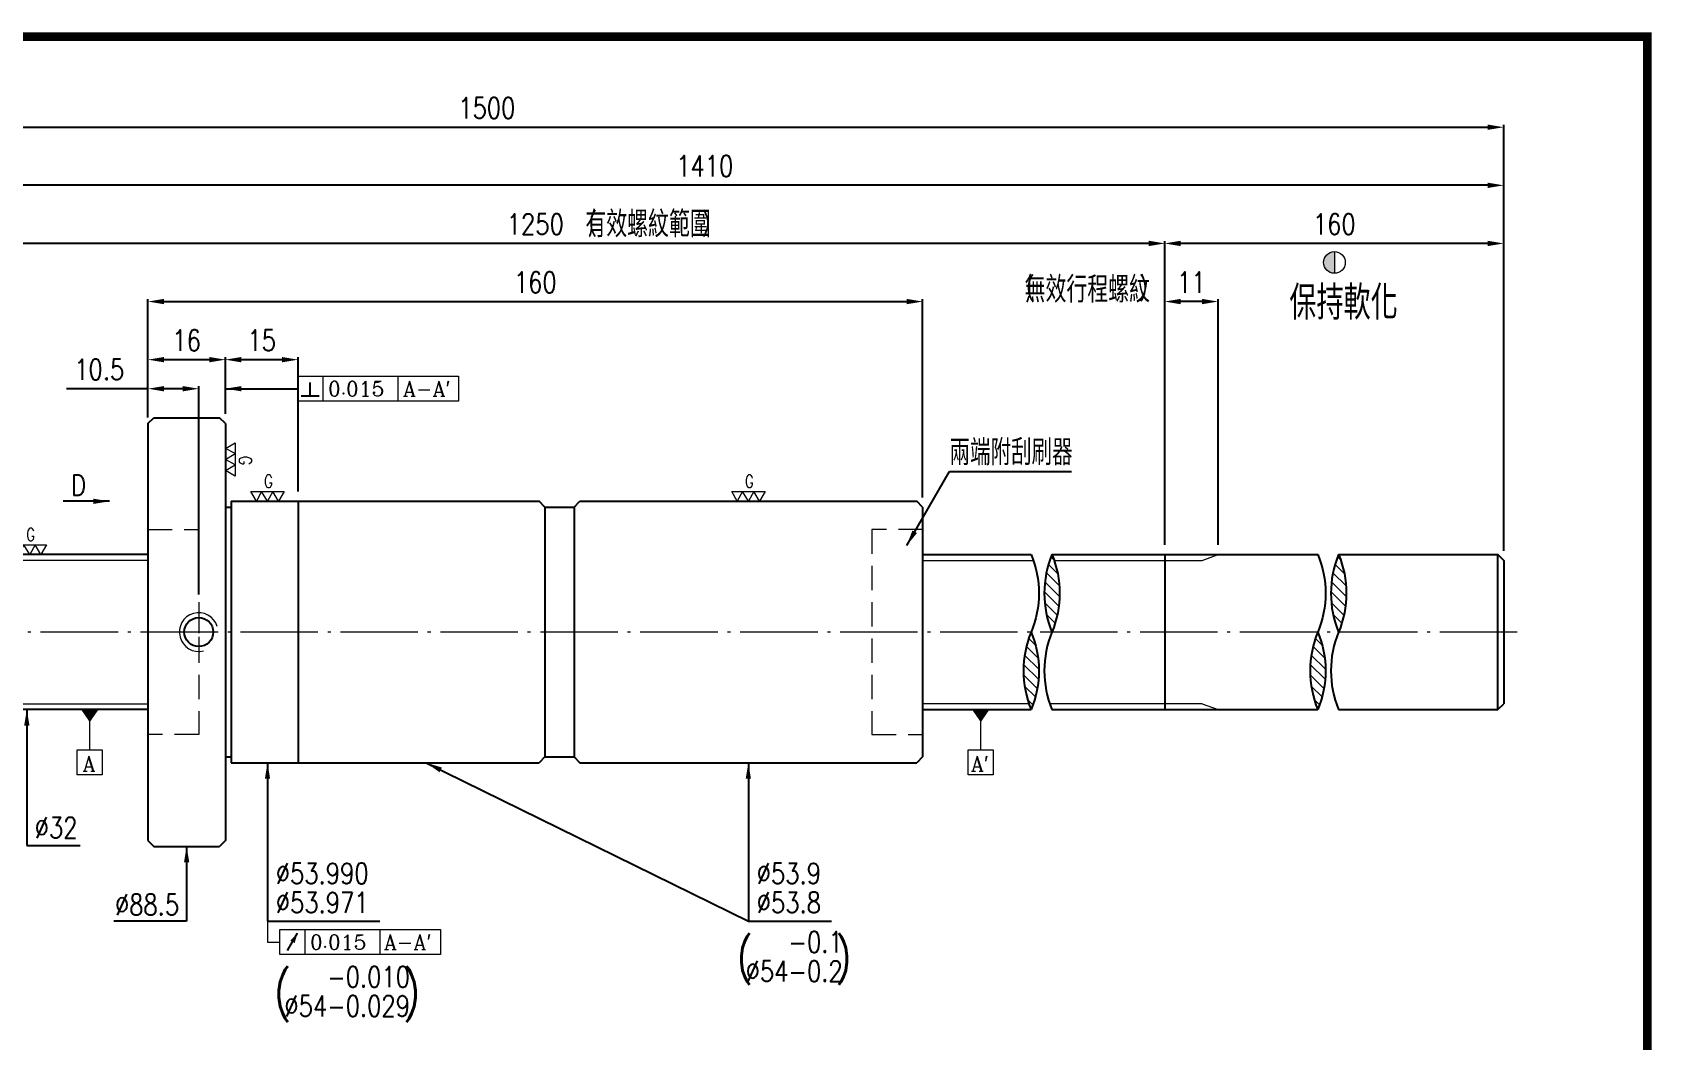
# Model space of a CAD drawing. Header units: millimetres. Extents: x -816 to -277, y -1648 to -1267.
# Drawn here: x -611.8 to -277.4, y -1475 to -1266.8 of the extents above; entities that cross this region are included whole.
import ezdxf
from ezdxf.enums import TextEntityAlignment as Align

# ---------------------------------------------------------------- set-up
doc = ezdxf.new("R2010")
doc.units = ezdxf.units.MM
doc.linetypes.add('CenLine', pattern=[25.8, 20, -2.5, 0.8, -2.5])
doc.linetypes.add('HidLine', pattern=[7.5, 5, -2.5])
doc.layers.get('0').update_dxf_attribs({"linetype": 'CONTINUOUS'})
doc.layers.get('DEFPOINTS').update_dxf_attribs({"linetype": 'CONTINUOUS'})
doc.layers.add('04', color=4, linetype='CONTINUOUS')
for name, color, linetype, lineweight in [('cen', 1, 'CenLine', 13), ('DIM', 6, 'CONTINUOUS', 9), ('hat', 4, 'CONTINUOUS', 9), ('hid', 5, 'HidLine', 15), ('str', 7, 'CONTINUOUS', 25), ('txt', 3, 'CONTINUOUS', 9)]:
    doc.layers.add(name, color=color, linetype=linetype, lineweight=lineweight)
doc.styles.add('ROMANC', font='romanc')
doc.styles.add('SIMPLEX', font='simplex.shx', dxfattribs={"width": 0.8, "height": 4.3, "bigfont": 'chineset.shx'})
doc.dimstyles.new('STANDARD$0', dxfattribs={"dimscale": 0, "dimtxt": 6, "dimasz": 5, "dimexe": 0.5, "dimexo": 2, "dimgap": 1.7, "dimtad": 1, "dimdec": 3, "dimdsep": 46, "dimtxsty": 'SIMPLEX', "dimcen": 0.09, "dimclrd": 6, "dimclre": 6, "dimclrt": 3, "dimadec": 1, "dimazin": 2, "dimtp": -0.1, "dimtm": 0.2, "dimtfac": 1, "dimtdec": 3, "dimtmove": 0, "dimatfit": 3, "dimfxl": 0, "dimtvp": 0.790698, "dimarcsym": 0})
doc.dimstyles.new('STANDARD$7', dxfattribs={"dimscale": 0, "dimtxt": 5.5, "dimasz": 5, "dimexe": 0.5, "dimexo": 2, "dimgap": 2.2, "dimtad": 1, "dimdec": 3, "dimrnd": 0.0005, "dimdsep": 46, "dimtxsty": 'SIMPLEX', "dimcen": 0.09, "dimclrd": 6, "dimclre": 6, "dimclrt": 3, "dimadec": 1, "dimazin": 2, "dimtp": -0.1, "dimtm": 0.2, "dimtfac": 1, "dimtdec": 3, "dimtmove": 2, "dimatfit": 3, "dimfxl": 0, "dimtvp": 0.790698, "dimarcsym": 0})

# ---------------------------------------------------------------- blocks, each defined once
blk = doc.blocks.new('*D112')
at = {"layer": 'DEFPOINTS', "color": 0}
for p in [(-556.95, -1334.36), (-571.95, -1347.56), (-556.95, -1363.61)]:
    blk.add_point(p, dxfattribs=at)
at = {"layer": 'DIM', "color": 6, "lineweight": -2}
for p, q in [((-571.95, -1345.56), (-571.95, -1333.86)), ((-556.95, -1361.61), (-556.95, -1333.86)), ((-568.65, -1334.36), (-560.25, -1334.36))]:
    blk.add_line(p, q, dxfattribs=at)
at = {"layer": 'DIM', "color": 6}
for points in [[(-568.65, -1333.81), (-568.65, -1334.91), (-571.95, -1334.36)], [(-560.25, -1333.81), (-560.25, -1334.91), (-556.95, -1334.36)]]:
    blk.add_solid(points, dxfattribs=at)
at = {"layer": 'DIM', "color": 3, "insert": (-564.45, -1330.38), "char_height": 4.3, "attachment_point": 5, "style": 'SIMPLEX'}
blk.add_mtext('15', dxfattribs=at)
blk = doc.blocks.new('*D113')
at = {"layer": 'DEFPOINTS', "color": 0}
for p in [(-571.95, -1334.36), (-587.95, -1347.56), (-571.95, -1347.56)]:
    blk.add_point(p, dxfattribs=at)
at = {"layer": 'DIM', "color": 6, "lineweight": -2}
for p, q in [((-587.95, -1345.56), (-587.95, -1333.86)), ((-571.95, -1345.56), (-571.95, -1333.86)), ((-584.65, -1334.36), (-575.25, -1334.36))]:
    blk.add_line(p, q, dxfattribs=at)
at = {"layer": 'DIM', "color": 6}
for points in [[(-584.65, -1333.81), (-584.65, -1334.91), (-587.95, -1334.36)], [(-575.25, -1333.81), (-575.25, -1334.91), (-571.95, -1334.36)]]:
    blk.add_solid(points, dxfattribs=at)
at = {"layer": 'DIM', "color": 3, "insert": (-579.95, -1330.38), "char_height": 4.3, "attachment_point": 5, "style": 'SIMPLEX'}
blk.add_mtext('16', dxfattribs=at)
blk = doc.blocks.new('*D114')
at = {"layer": 'DEFPOINTS', "color": 0}
for p in [(-427.95, -1322.36), (-587.95, -1347.56), (-427.95, -1364.81)]:
    blk.add_point(p, dxfattribs=at)
at = {"layer": 'DIM', "color": 6, "lineweight": -2}
for p, q in [((-587.95, -1345.56), (-587.95, -1321.86)), ((-584.65, -1322.36), (-431.25, -1322.36)), ((-427.95, -1362.81), (-427.95, -1321.86))]:
    blk.add_line(p, q, dxfattribs=at)
at = {"layer": 'DIM', "color": 6}
for points in [[(-584.65, -1321.81), (-584.65, -1322.91), (-587.95, -1322.36)], [(-431.25, -1321.81), (-431.25, -1322.91), (-427.95, -1322.36)]]:
    blk.add_solid(points, dxfattribs=at)
at = {"layer": 'DIM', "color": 3, "insert": (-507.95, -1318.38), "char_height": 4.3, "attachment_point": 5, "style": 'SIMPLEX'}
blk.add_mtext('160', dxfattribs=at)
blk = doc.blocks.new('DeflectionToleranceA-N')
at = {"layer": '04'}
blk.add_line((2.28, -2.57), (5.33, 2.7), dxfattribs=at)
blk.add_lwpolyline([(5.33, 2.7, 0, 1.52, 0), (3.8, 0.07, 1.52, 1.52, 0)], format="xyseb", dxfattribs=at)
at = {"layer": 'hat'}
for p, q in [((7.61, 3.8), (7.61, -3.8)), ((30.43, 3.8), (30.43, -3.8))]:
    blk.add_line(p, q, dxfattribs=at)
blk.add_lwpolyline([(0, 3.8), (48.87, 3.8), (48.87, -3.8), (0, -3.8)], close=True, dxfattribs=at)
at = {"layer": 'hat', "style": 'ROMANC', "flags": 8}
for tag, p in [('0.015', (9.09, -0.01)), ("A-A'", (31.63, 0.02))]:
    blk.add_attdef(tag, text='', height=4.56, dxfattribs=at).set_placement(p, align=Align.MIDDLE_LEFT)
blk = doc.blocks.new('VerticalToleranceA-N')
at = {"layer": '04'}
for p, q in [((3.68, -2.21), (3.68, 1.93)), ((0.92, -2.21), (6.44, -2.21))]:
    blk.add_line(p, q, dxfattribs=at)
at = {"layer": 'hat'}
for p, q in [((7.61, 3.8), (7.61, -3.8)), ((30.43, 3.8), (30.43, -3.8))]:
    blk.add_line(p, q, dxfattribs=at)
blk.add_lwpolyline([(0, 3.8), (48.87, 3.8), (48.87, -3.8), (0, -3.8)], close=True, dxfattribs=at)
at = {"layer": 'hat', "style": 'ROMANC', "flags": 8}
blk.add_attdef('0.012', text='', height=4.56, dxfattribs=at).set_placement((9.12, -0.02), align=Align.MIDDLE_LEFT)
blk.add_attdef("A-A'", (31.96, -2.31), '', height=4.56, dxfattribs=at)
blk = doc.blocks.new('*D115')
at = {"layer": 'DEFPOINTS', "color": 0}
for p in [(-377.95, -1310.36), (-377.95, -1374.61), (-307.95, -1375.81)]:
    blk.add_point(p, dxfattribs=at)
at = {"layer": 'DIM', "color": 6, "lineweight": -2}
for p, q in [((-377.95, -1372.61), (-377.95, -1309.86)), ((-311.25, -1310.36), (-374.65, -1310.36)), ((-307.95, -1373.81), (-307.95, -1309.86))]:
    blk.add_line(p, q, dxfattribs=at)
at = {"layer": 'DIM', "color": 6}
for points in [[(-374.65, -1309.81), (-374.65, -1310.91), (-377.95, -1310.36)], [(-311.25, -1309.81), (-311.25, -1310.91), (-307.95, -1310.36)]]:
    blk.add_solid(points, dxfattribs=at)
at = {"layer": 'DIM', "color": 3, "insert": (-342.95, -1306.38), "char_height": 4.3, "attachment_point": 5, "style": 'SIMPLEX'}
blk.add_mtext('160', dxfattribs=at)
blk = doc.blocks.new('Heat_block')
at = {"layer": 'txt'}
blk.add_hatch(color=256, dxfattribs=at).paths.add_polyline_path([(0, 2, 0.414214), (-2, 0, 0.414214), (0, -2)])
blk.add_line((0, 2), (0, -2), dxfattribs=at)
blk.add_circle((0, 0), 2, dxfattribs=at)
blk = doc.blocks.new('*D118')
at = {"layer": 'DEFPOINTS', "color": 0}
for p in [(-637.95, -1298.36), (-637.95, -1375.81), (-307.95, -1375.81)]:
    blk.add_point(p, dxfattribs=at)
at = {"layer": 'DIM', "color": 6, "lineweight": -2}
for p, q in [((-637.95, -1373.81), (-637.95, -1297.86)), ((-311.25, -1298.36), (-634.65, -1298.36)), ((-307.95, -1373.81), (-307.95, -1297.86))]:
    blk.add_line(p, q, dxfattribs=at)
at = {"layer": 'DIM', "color": 6}
for points in [[(-634.65, -1297.81), (-634.65, -1298.91), (-637.95, -1298.36)], [(-311.25, -1297.81), (-311.25, -1298.91), (-307.95, -1298.36)]]:
    blk.add_solid(points, dxfattribs=at)
at = {"layer": 'DIM', "color": 3, "insert": (-472.95, -1294.38), "char_height": 4.3, "attachment_point": 5, "style": 'SIMPLEX'}
blk.add_mtext('1410', dxfattribs=at)
blk = doc.blocks.new('Locate_A-2')
at = {"layer": 'hat'}
blk.add_line((0, -12.29), (0, 0), dxfattribs=at)
at = {"layer": 'hat', "color": 4, "linetype": 'ByBlock', "lineweight": 9}
blk.add_lwpolyline([(0, -3.87, 0, 5.33, 0), (0, 0, 5.33, 5.33, 0)], format="xyseb", dxfattribs=at)
at = {"layer": 'hat'}
blk.add_lwpolyline([(-3.82, -12.29), (3.79, -12.29), (3.79, -19.9), (-3.82, -19.9)], close=True, dxfattribs=at)
at = {"layer": 'hat', "style": 'ROMANC', "flags": 8}
blk.add_attdef('A', text='', height=4.56, dxfattribs=at).set_placement((-2.21, -16.5), align=Align.MIDDLE_LEFT)
blk = doc.blocks.new('Locate_A1-2')
at = {"layer": 'hat'}
blk.add_line((0, -12.29), (0, 0), dxfattribs=at)
at = {"layer": 'hat', "color": 4, "linetype": 'ByBlock', "lineweight": 9}
blk.add_lwpolyline([(0, -3.87, 0, 5.33, 0), (0, 0, 5.33, 5.33, 0)], format="xyseb", dxfattribs=at)
at = {"layer": 'hat'}
blk.add_lwpolyline([(-3.82, -12.29), (3.79, -12.29), (3.79, -19.9), (-3.82, -19.9)], close=True, dxfattribs=at)
at = {"layer": 'hat', "style": 'ROMANC', "flags": 8}
blk.add_attdef("A'", text='', height=4.56, dxfattribs=at).set_placement((-3.01, -16.5), align=Align.MIDDLE_LEFT)
blk = doc.blocks.new('*D124')
at = {"layer": 'DEFPOINTS', "color": 0}
for p in [(-307.95, -1286.36), (-307.95, -1375.81), (-727.95, -1378.41)]:
    blk.add_point(p, dxfattribs=at)
at = {"layer": 'DIM', "color": 6, "lineweight": -2}
for p, q in [((-727.95, -1376.41), (-727.95, -1285.86)), ((-724.65, -1286.36), (-311.25, -1286.36)), ((-307.95, -1373.81), (-307.95, -1285.86))]:
    blk.add_line(p, q, dxfattribs=at)
at = {"layer": 'DIM', "color": 6}
for points in [[(-724.65, -1285.81), (-724.65, -1286.91), (-727.95, -1286.36)], [(-311.25, -1285.81), (-311.25, -1286.91), (-307.95, -1286.36)]]:
    blk.add_solid(points, dxfattribs=at)
at = {"layer": 'DIM', "color": 3, "insert": (-517.95, -1282.38), "char_height": 4.3, "attachment_point": 5, "style": 'SIMPLEX'}
blk.add_mtext('1500', dxfattribs=at)
blk = doc.blocks.new('G-sign-green-1')
at = {"layer": 'txt'}
for p, q in [((-5.93, 3.46), (5.93, 3.46)), ((-3.95, 0), (-5.93, 3.46)), ((-2.11, 3.46), (-3.95, 0)), ((0, 0), (-2.11, 3.46)), ((1.94, 3.46), (0, 0)), ((3.95, 0), (1.94, 3.46)), ((5.93, 3.46), (3.95, 0))]:
    blk.add_line(p, q, dxfattribs=at)
at = {"layer": 'txt', "style": 'SIMPLEX', "width": 0.8}
blk.add_text('G', height=4.5, dxfattribs=at).set_placement((-1.28, 4.86))
blk = doc.blocks.new('*D129')
at = {"layer": 'DEFPOINTS', "color": 0}
for p in [(-587.95, -1340.36), (-587.95, -1348.32), (-577.45, -1384.85)]:
    blk.add_point(p, dxfattribs=at)
at = {"layer": 'str', "color": 6, "lineweight": -2}
for p, q in [((-587.95, -1340.36), (-604.74, -1340.36)), ((-587.95, -1346.32), (-587.95, -1339.86)), ((-580.75, -1340.36), (-584.65, -1340.36)), ((-577.45, -1382.85), (-577.45, -1339.86))]:
    blk.add_line(p, q, dxfattribs=at)
at = {"layer": 'str', "color": 6}
for points in [[(-584.65, -1339.81), (-584.65, -1340.91), (-587.95, -1340.36)], [(-580.75, -1339.81), (-580.75, -1340.91), (-577.45, -1340.36)]]:
    blk.add_solid(points, dxfattribs=at)
at = {"layer": 'str', "color": 3, "insert": (-598, -1336.38), "char_height": 4.3, "attachment_point": 5, "style": 'SIMPLEX'}
blk.add_mtext('10.5', dxfattribs=at)
blk = doc.blocks.new('*D130')
at = {"layer": 'DEFPOINTS', "color": 0}
for p in [(-637.95, -1310.36), (-377.95, -1372.61), (-637.95, -1375.81)]:
    blk.add_point(p, dxfattribs=at)
at = {"layer": 'str', "color": 6, "linetype": 'ByBlock', "lineweight": -2}
for p, q in [((-637.95, -1373.81), (-637.95, -1309.86)), ((-381.25, -1310.36), (-634.65, -1310.36)), ((-377.95, -1370.61), (-377.95, -1309.86))]:
    blk.add_line(p, q, dxfattribs=at)
at = {"layer": 'str', "color": 6}
for points in [[(-634.65, -1309.81), (-634.65, -1310.91), (-637.95, -1310.36)], [(-381.25, -1309.81), (-381.25, -1310.91), (-377.95, -1310.36)]]:
    blk.add_solid(points, dxfattribs=at)
at = {"layer": 'str', "color": 3, "insert": (-507.95, -1306.38), "char_height": 4.3, "attachment_point": 5, "style": 'SIMPLEX'}
blk.add_mtext('1250', dxfattribs=at)
blk = doc.blocks.new('*D132')
at = {"layer": 'DEFPOINTS', "color": 0}
for p in [(-377.95, -1322.36), (-377.95, -1372.61), (-366.95, -1374.61)]:
    blk.add_point(p, dxfattribs=at)
at = {"layer": 'str', "color": 6, "linetype": 'ByBlock', "lineweight": -2}
for p, q in [((-377.95, -1370.61), (-377.95, -1321.86)), ((-370.25, -1322.36), (-374.65, -1322.36)), ((-366.95, -1372.61), (-366.95, -1321.86))]:
    blk.add_line(p, q, dxfattribs=at)
at = {"layer": 'str', "color": 6}
for points in [[(-374.65, -1321.81), (-374.65, -1322.91), (-377.95, -1322.36)], [(-370.25, -1321.81), (-370.25, -1322.91), (-366.95, -1322.36)]]:
    blk.add_solid(points, dxfattribs=at)
at = {"layer": 'str', "color": 3, "insert": (-372.45, -1318.38), "char_height": 4.3, "attachment_point": 5, "style": 'SIMPLEX'}
blk.add_mtext('11', dxfattribs=at)

msp = doc.modelspace()

# ---------------------------------------------------------------- hatches: boundary and pattern name
at = {"layer": 'hat'}
h = msp.add_hatch(dxfattribs=at)
h.set_pattern_fill('ANSI31', color=256, scale=0.477778, angle=90, style=0)
h.set_pattern_definition([(135, (880.0562, 14.31), (-1.0726417, -1.0726417), [])])
h.paths.add_polyline_path([(-401.249, -1374.611, 0.19891237), (-401.249, -1390.611, 0.19891237)])
h.paths.add_polyline_path([(-405.549, -1406.611, 0.19891237), (-405.549, -1390.611, 0.19891237)])
h = msp.add_hatch(dxfattribs=at)
h.set_pattern_fill('ANSI31', color=256, scale=0.477778, angle=90, style=0)
h.set_pattern_definition([(135, (939.2527, 14.31), (-1.0726417, -1.0726417), [])])
h.paths.add_polyline_path([(-342.0526, -1374.611, 0.19891237), (-342.0526, -1390.611, 0.19891237)])
h.paths.add_polyline_path([(-346.3526, -1406.611, 0.19891237), (-346.3526, -1390.611, 0.19891237)])

# ---------------------------------------------------------------- linework, layer by layer
at = {"layer": 'cen', "ltscale": 0.3}
msp.add_line((-577.4496, -1384.8485), (-577.4496, -1396.3736), dxfattribs=at)
at = {"layer": 'cen', "ltscale": 0.8}
msp.add_line((-305.1436, -1390.611), (-731.5898, -1390.611), dxfattribs=at)
at = {"layer": 'DIM'}
msp.add_lwpolyline([(-563.2496, -1450.341), (-563.2496, -1454.641), (-560.6696, -1454.641)], dxfattribs=at)
at = {"layer": 'hat'}
for p, q in [((-587.9496, -1375.811), (-637.9496, -1375.811)), ((-427.9496, -1375.811), (-405.0946, -1375.811)), ((-400.7946, -1375.811), (-370.2466, -1375.811)), ((-370.2466, -1375.811), (-366.9496, -1374.611)), ((-637.9496, -1405.411), (-587.9496, -1405.411)), ((-406.0034, -1405.411), (-427.9496, -1405.411)), ((-370.2466, -1405.411), (-401.7034, -1405.411)), ((-370.2466, -1405.411), (-366.9496, -1406.611))]:
    msp.add_line(p, q, dxfattribs=at)
msp.add_arc((-577.4496, -1390.611), 4, 16.960103, 284.294137, dxfattribs=at)
at = {"layer": 'hid'}
for points in [[(-587.9496, -1369.461), (-577.4496, -1369.461), (-577.4496, -1411.761), (-587.9496, -1411.761)], [(-427.9496, -1369.461), (-438.4496, -1369.461), (-438.4496, -1411.761), (-427.9496, -1411.761)]]:
    msp.add_lwpolyline(points, dxfattribs=at)
at = {"layer": 'str'}
for p, q in [((-587.9496, -1347.561), (-586.7496, -1346.361)), ((-587.9496, -1347.561), (-587.9496, -1433.661)), ((-586.7496, -1346.361), (-573.1496, -1346.361)), ((-571.9496, -1347.561), (-573.1496, -1346.361)), ((-571.9496, -1347.561), (-571.9496, -1433.661)), ((-570.7496, -1363.611), (-570.7496, -1417.611)), ((-570.7496, -1363.611), (-507.1496, -1363.611)), ((-556.9496, -1363.611), (-556.9496, -1417.611)), ((-505.9496, -1364.811), (-507.1496, -1363.611)), ((-499.9496, -1364.811), (-498.7496, -1363.611)), ((-498.7496, -1363.611), (-429.1496, -1363.611)), ((-427.9496, -1364.811), (-429.1496, -1363.611)), ((-571.9496, -1364.811), (-570.7496, -1364.811)), ((-505.9496, -1364.811), (-505.9496, -1416.411)), ((-505.9496, -1364.811), (-499.9496, -1364.811)), ((-499.9496, -1364.811), (-499.9496, -1416.411)), ((-427.9496, -1364.811), (-427.9496, -1416.411)), ((-427.9496, -1374.611), (-405.549, -1374.611)), ((-377.9496, -1374.611), (-377.9496, -1406.611)), ((-309.1496, -1406.611), (-309.1496, -1374.611)), ((-307.9496, -1375.811), (-307.9496, -1405.411)), ((-427.9496, -1406.611), (-405.549, -1406.611)), ((-571.9496, -1416.411), (-570.7496, -1416.411)), ((-570.7496, -1417.611), (-507.1496, -1417.611)), ((-505.9496, -1416.411), (-507.1496, -1417.611)), ((-505.9496, -1416.411), (-499.9496, -1416.411)), ((-499.9496, -1416.411), (-498.7496, -1417.611)), ((-498.7496, -1417.611), (-429.1496, -1417.611)), ((-427.9496, -1416.411), (-429.1496, -1417.611)), ((-587.9496, -1433.661), (-586.7496, -1434.861)), ((-571.9496, -1433.661), (-573.1496, -1434.861)), ((-586.7496, -1434.861), (-573.1496, -1434.861))]:
    msp.add_line(p, q, dxfattribs=at)
at = {"layer": 'str', "const_width": 1.7855}
msp.add_lwpolyline([(-815.3052, -1647.4067), (-278.3052, -1647.4067), (-278.3052, -1267.671), (-815.3052, -1267.671)], close=True, dxfattribs=at)
at = {"layer": 'str'}
for points in [[(-587.9496, -1374.611), (-636.7496, -1374.611), (-637.9496, -1375.811)], [(-401.249, -1374.611), (-346.3526, -1374.611)], [(-342.0526, -1374.611), (-309.1496, -1374.611), (-307.9496, -1375.811)], [(-587.9496, -1406.611), (-636.7496, -1406.611), (-637.9496, -1405.411)], [(-401.249, -1406.611), (-346.3526, -1406.611)], [(-342.0526, -1406.611), (-309.1496, -1406.611), (-307.9496, -1405.411)]]:
    msp.add_lwpolyline(points, dxfattribs=at)
for points in [[(-405.549, -1374.611, -0.19891237), (-405.549, -1390.611, 0.19891237), (-405.549, -1406.611, 0.19891237)], [(-401.249, -1374.611, -0.19891237), (-401.249, -1390.611, 0.19891237), (-401.249, -1406.611, 0.19891237)], [(-401.249, -1374.611, 0.19891237), (-401.249, -1390.611, 0.19891237)], [(-346.3526, -1374.611, -0.19891237), (-346.3526, -1390.611, 0.19891237), (-346.3526, -1406.611, 0.19891237)], [(-342.0526, -1374.611, -0.19891237), (-342.0526, -1390.611, 0.19891237), (-342.0526, -1406.611, 0.19891237)], [(-342.0526, -1374.611, 0.19891237), (-342.0526, -1390.611, 0.19891237)], [(-405.549, -1390.611, -0.19891237), (-405.549, -1406.611, -0.19891237)], [(-346.3526, -1390.611, -0.19891237), (-346.3526, -1406.611, -0.19891237)]]:
    msp.add_lwpolyline(points, format="xyb", dxfattribs=at)
msp.add_circle((-577.4496, -1390.611), 3, dxfattribs=at)

# ---------------------------------------------------------------- block references
at = {"layer": 'hat', "xscale": 0.6782709715835153, "yscale": 0.6782709715835153, "zscale": 0.6782709715835153}
for name, p, values in [('VerticalToleranceA-N', (-556.9496, -1340.361), {"A-A'": "A-A'", '0.012': '0.015'}), ('Locate_A-2', (-599.9496, -1406.611), {'A': 'A'}), ('Locate_A1-2', (-415.9496, -1406.611), {"A'": "A'"}), ('DeflectionToleranceA-N', (-560.6696, -1454.641), {"A-A'": "A-A'", '0.015': '0.015'})]:
    msp.add_blockref(name, p, dxfattribs=at).add_auto_attribs(values)
at = {"layer": 'txt'}
for name, p, xscale, yscale, zscale in [('Heat_block', (-342.9194, -1314.289), 1.11804472178892, 1.11804472178892, 1.11804472178892), ('G-sign-green-1', (-563.2496, -1363.611), 0.5805000000000291, 0.5805000000000291, 0.5805000000000291), ('G-sign-green-1', (-463.9496, -1363.611), 0.5805000000000291, 0.5805000000000291, 0.5805000000000291), ('G-sign-green-1', (-612.3496, -1374.611), 0.5805000000000291, 0.5805000000000291, 0.5805000000000291)]:
    msp.add_blockref(name, p, dxfattribs=dict(at, xscale=xscale, yscale=yscale, zscale=zscale))
at = {"layer": 'txt', "xscale": 0.5805000000000291, "yscale": 0.5805000000000291, "zscale": 0.5805000000000291, "rotation": 270}
msp.add_blockref('G-sign-green-1', (-571.9496, -1354.986), dxfattribs=at)

# ---------------------------------------------------------------- texts
at = {"style": 'SIMPLEX', "width": 0.8}
for s, height, p in [('有效螺紋範圍', 5.4, (-484.6613, -1306.0959)), ('(          )', 3.6, (-484.3886, -1306.1695)), ('無效行程螺紋', 5.4, (-393.943, -1319.5828)), ('(          )', 3.6, (-394.0444, -1319.5227))]:
    msp.add_text(s, height=height, dxfattribs=at).set_placement(p, align=Align.MIDDLE)
at = {"color": 2, "style": 'SIMPLEX', "width": 0.8}
msp.add_text('保持軟化', height=7, dxfattribs=at).set_placement((-341.0265, -1322.248), align=Align.MIDDLE)
at = {"layer": 'txt', "style": 'SIMPLEX', "width": 0.8}
for s, height, p in [('D', 4.3, (-602.2596, -1360.272)), ('(    )', 7, (-454.4876, -1457.6364)), ('(     )', 7.6, (-546.7985, -1464.8291))]:
    msp.add_text(s, height=height, dxfattribs=at).set_placement(p, align=Align.MIDDLE_CENTER)
at = {"layer": 'txt', "style": 'SIMPLEX'}
for s, insert, char_height, width, attachment_point in [('兩端附刮刷器', (-422.4145, -1356.1682), 5.3, 38.055, 7), ('%%c32', (-602.4883, -1433.1645), 4.3, 19.0275, 9), ('%%c53.990', (-561.5296, -1442.601), 4.3, 2.8552, 7), ('%%c53.9', (-462.2296, -1442.601), 4.3, 2.8552, 7), ('%%C53.971', (-561.5296, -1448.621), 4.3, 2.8552, 7), ('%%C53.8', (-462.2296, -1448.621), 4.3, 2.8552, 7), ('%%C88.5', (-594.7595, -1449.0616), 4.3, 2.8552, 7), ('%%C54{\\W0.3;}\\S-0.1^ -0.2;', (-454.4876, -1457.6364), 4.3, 43, 5), ('%%C54{\\W0.3;}\\S-0.010^ -0.029;', (-546.7985, -1464.8291), 4.3, 43, 5)]:
    msp.add_mtext(s, dxfattribs=dict(at, insert=insert, char_height=char_height, width=width, attachment_point=attachment_point))

# ---------------------------------------------------------------- dimensions: what is measured, and where the dimension line sits
at = {"layer": 'DIM'}
for base, p1, p2, text, picture, middle in [((-307.9496, -1286.361), (-727.9496, -1378.411), (-307.9496, -1375.811), '1500', '*D124', (-517.9496, -1282.3782)), ((-637.9496, -1298.361), (-307.9496, -1375.811), (-637.9496, -1375.811), '1410', '*D118', (-472.9496, -1294.3782)), ((-377.9496, -1310.361), (-307.9496, -1375.811), (-377.9496, -1374.611), '160', '*D115', (-342.9496, -1306.3782))]:
    dim = msp.add_linear_dim(base=base, p1=p1, p2=p2, angle=180, text=text, dimstyle='STANDARD$0', override={"dimscale": 1, "dimtxt": 4.3, "dimasz": 3.3, "dimgap": 1.832883, "dimtdec": 0, "dimarcsym": 1}, dxfattribs=at)
    dim.commit()
    dim.dimension.update_dxf_attribs({"geometry": picture, "text_midpoint": middle})
for base, p1, p2, override, picture, middle in [((-427.9496, -1322.361), (-587.9496, -1347.561), (-427.9496, -1364.811), {"dimscale": 1, "dimtxt": 4.3, "dimasz": 3.3, "dimgap": 1.832883, "dimtdec": 0, "dimarcsym": 1}, '*D114', (-507.9496, -1318.3782)), ((-571.9496, -1334.361), (-587.9496, -1347.561), (-571.9496, -1347.561), {"dimscale": 1, "dimtxt": 4.3, "dimasz": 3.3, "dimgap": 1.832883, "dimtdec": 0, "dimtix": 1, "dimarcsym": 1}, '*D113', (-579.9496, -1330.3782)), ((-556.9496, -1334.361), (-571.9496, -1347.561), (-556.9496, -1363.611), {"dimscale": 1, "dimtxt": 4.3, "dimasz": 3.3, "dimgap": 1.832883, "dimtdec": 0, "dimtix": 1, "dimarcsym": 1}, '*D112', (-564.4496, -1330.3782))]:
    dim = msp.add_linear_dim(base=base, p1=p1, p2=p2, dimstyle='STANDARD$0', override=override, dxfattribs=at)
    dim.commit()
    dim.dimension.update_dxf_attribs({"geometry": picture, "text_midpoint": middle})
at = {"layer": 'str'}
dim = msp.add_linear_dim(base=(-637.9496, -1310.361), p1=(-377.9496, -1372.611), p2=(-637.9496, -1375.811), text='1250', dimstyle='STANDARD$0', override={"dimscale": 1, "dimtxt": 4.3, "dimasz": 3.3, "dimgap": 1.832883, "dimtp": 0, "dimtm": 0.3, "dimtdec": 1, "dimarcsym": 1}, dxfattribs=at)
dim.commit()
dim.dimension.update_dxf_attribs({"geometry": '*D130', "text_midpoint": (-507.9496, -1306.3782)})
for base, p1, p2, override, picture, middle in [((-377.9496, -1322.361), (-366.9496, -1374.611), (-377.9496, -1372.611), {"dimscale": 1, "dimtxt": 4.3, "dimasz": 3.3, "dimgap": 1.832883, "dimtp": 0, "dimtm": 0.3, "dimtdec": 1, "dimarcsym": 1}, '*D132', (-372.4496, -1318.3782)), ((-587.9496, -1340.361), (-577.4496, -1384.8485), (-587.9496, -1348.3241), {"dimscale": 1, "dimtxt": 4.3, "dimasz": 3.3, "dimgap": 1.832883, "dimtdec": 0, "dimarcsym": 1}, '*D129', (-597.9967, -1336.3782))]:
    dim = msp.add_linear_dim(base=base, p1=p1, p2=p2, dimstyle='STANDARD$0', override=override, dxfattribs=at)
    dim.commit()
    dim.dimension.update_dxf_attribs({"geometry": picture, "text_midpoint": middle})

# ---------------------------------------------------------------- leaders
at = {"layer": 'DIM'}
for points in [[(-571.9496, -1340.361), (-556.9496, -1340.361)], [(-431.2496, -1372.761), (-422.4145, -1357.4582), (-397.2451, -1357.4582)], [(-595.8996, -1363.611), (-605.4396, -1363.611)], [(-612.9496, -1406.611), (-612.9496, -1434.6895), (-601.9196, -1434.6895)], [(-563.2496, -1417.611), (-563.2496, -1450.341), (-540.0296, -1450.341)], [(-530.4496, -1417.611), (-463.9496, -1450.341)], [(-463.9496, -1417.611), (-463.9496, -1450.341), (-446.7496, -1450.341)], [(-579.9496, -1434.861), (-579.9496, -1450.341), (-595.0085, -1450.341)]]:
    msp.add_leader(points, dimstyle='STANDARD$7', override={"dimscale": 1, "dimtxt": 4.3, "dimasz": 3.3, "dimgap": 1.832883, "dimtdec": 0, "dimarcsym": 1}, dxfattribs=at)

doc.saveas('drawing.dxf')
